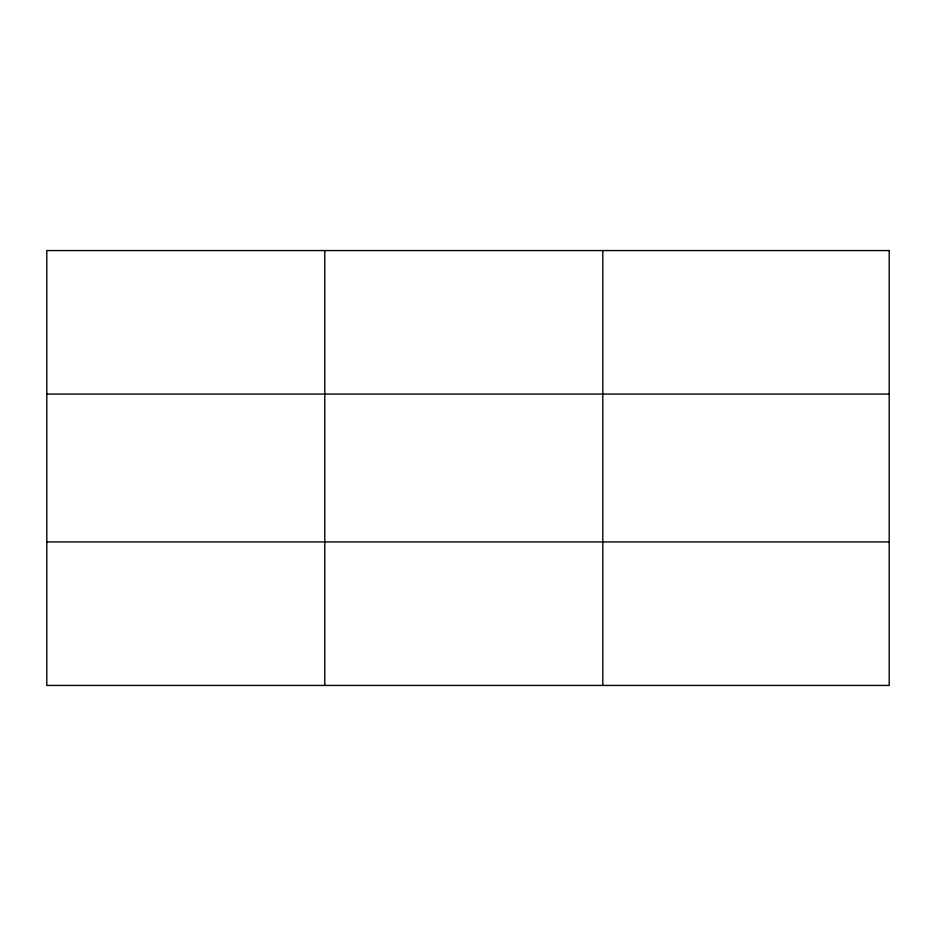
<?xml version="1.0" encoding="UTF-8"?>
<svg xmlns="http://www.w3.org/2000/svg" width="936" height="936" viewBox="0 0 936 936"><rect width="100%" height="100%" fill="white"/><g stroke="black" fill="none" stroke-linecap="round" stroke-linejoin="round"><path stroke-width="1.4" d="M324.792 250.555L324.792 685.444M602.784 250.555L602.784 685.444M46.8 394.068L889.2 394.068M46.8 541.932L889.2 541.932M889.2 250.555L889.2 685.444L46.8 685.444L46.8 250.555L889.2 250.555"/></g></svg>
